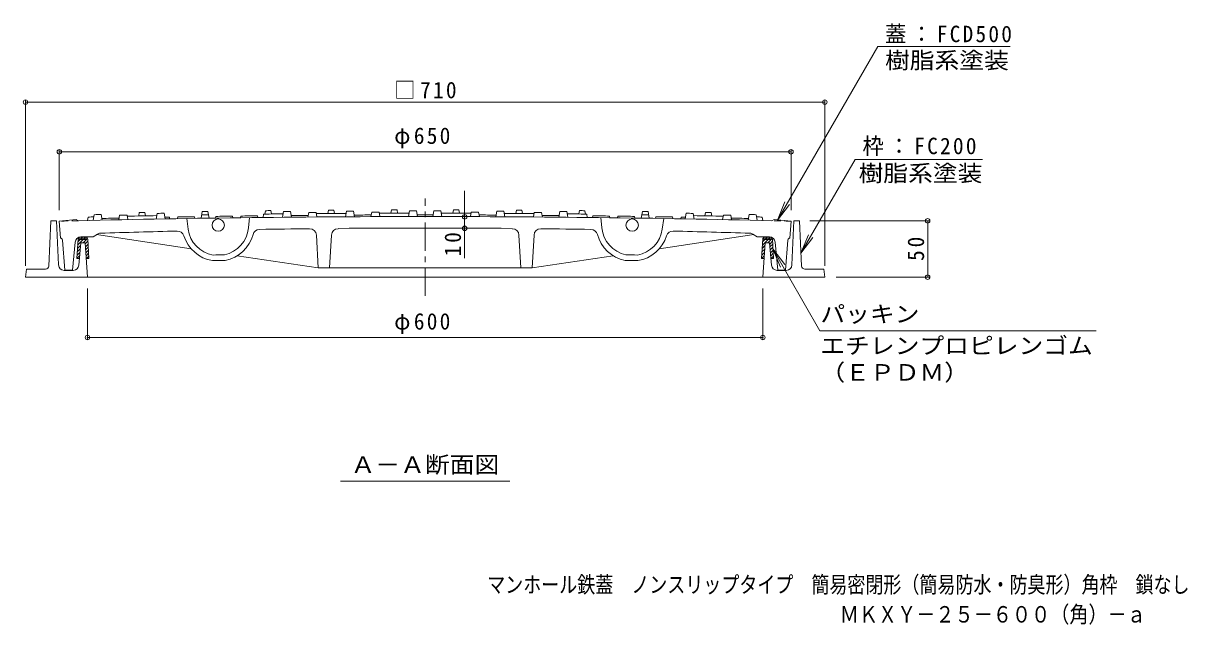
# Model space of a CAD drawing. Units: millimetres, scale not verified. Extents: x -836 to 950, y -677 to 691.
# Drawn here: x -800 to 235, y -677 to -142 of the extents above; entities that cross this region are included whole.
import ezdxf
from ezdxf.enums import TextEntityAlignment as Align

# ---------------------------------------------------------------- set-up
doc = ezdxf.new("R2010")
doc.units = ezdxf.units.MM
doc.header["$LTSCALE"] = 5
doc.header["$PDMODE"] = 32
doc.header["$PDSIZE"] = 4
doc.linetypes.add('CHAIN1', pattern=[8, 5, -1, 1, -1])
doc.linetypes.add('DASHED1', pattern=[1.8, 1.2, -0.6])
for name, color, linetype, lineweight in [('0-1_躯体', 2, 'Continuous', 9), ('0-2_仕上', 3, 'Continuous', 18), ('0-4_その他', 7, 'Continuous', 9), ('0-5_寸法', 4, 'Continuous', 9), ('0-6_ハッチ', 6, 'Continuous', 9)]:
    doc.layers.add(name, color=color, linetype=linetype, lineweight=lineweight)
doc.layers.add('F-5_F-5ﾚｲﾔ', color=2, linetype='Continuous')
doc.styles.add('ＭＳ ゴシック', font='')
doc.styles.get('ＭＳ ゴシック').set_extended_font_data('MS Gothic')

msp = doc.modelspace()

# ---------------------------------------------------------------- linework, layer by layer
at = {"layer": '0-1_躯体'}
for p, q in [((-777.208, -357.745), (-775.32, -317.604)), ((-775.32, -317.604), (-770.343, -317.604)), ((-768.559, -356.831), (-770.343, -317.604)), ((-117.126, -356.831), (-115.343, -317.604)), ((-110.367, -317.604), (-115.343, -317.604)), ((-108.477, -357.745), (-110.367, -317.604)), ((-750.468, -357.011), (-748.843, -337.104)), ((-748.843, -337.104), (-744.843, -337.104)), ((-742.843, -367.604), (-744.843, -337.104)), ((-142.843, -367.604), (-140.843, -337.104)), ((-136.843, -337.104), (-140.843, -337.104)), ((-135.218, -357.011), (-136.843, -337.104)), ((-797.843, -367.604), (-796.843, -360.604)), ((-780.205, -360.604), (-796.843, -360.604)), ((-755.451, -361.604), (-763.565, -361.604)), ((-130.235, -361.604), (-122.121, -361.604)), ((-105.481, -360.604), (-88.843, -360.604)), ((-88.843, -360.604), (-87.843, -367.604)), ((-87.843, -367.604), (-797.843, -367.604))]:
    msp.add_line(p, q, dxfattribs=at)
for centre, radius, start, end in [((-780.205, -357.604), 3, 270, 357.30547), ((-763.565, -356.604), 5, 182.60251, 270), ((-755.451, -356.604), 5, 270, 355.33311), ((-130.235, -356.604), 5, 184.66689, 270), ((-122.121, -356.604), 5, 270, 357.39749), ((-105.481, -357.604), 3, 182.69453, 270)]:
    msp.add_arc(centre, radius, start, end, dxfattribs=at)
at = {"layer": '0-2_仕上', "linetype": 'CHAIN1', "lineweight": 9}
msp.add_line((-442.843, -384.202), (-442.843, -297.772), dxfattribs=at)
at = {"layer": '0-2_仕上', "lineweight": 9}
for p, q in [((-697.341, -313.289), (-696.811, -310.279)), ((-691.341, -313.173), (-691.869, -310.183)), ((-641.872, -315.322), (-640.811, -309.305)), ((-634.814, -315.216), (-635.869, -309.231)), ((-584.811, -308.574), (-585.341, -311.58)), ((-579.869, -308.521), (-579.341, -311.515)), ((-568.797, -309.409), (-569.68, -314.417)), ((-562.574, -309.35), (-561.694, -314.342)), ((-546.284, -310.21), (-546.991, -314.216)), ((-539.709, -310.159), (-539.004, -314.154)), ((-528.812, -308.083), (-529.341, -311.086)), ((-523.87, -308.051), (-523.341, -311.048)), ((-512.797, -308.987), (-513.68, -313.992)), ((-506.574, -308.955), (-505.693, -313.951)), ((-490.285, -309.885), (-490.99, -313.888)), ((-483.709, -309.863), (-483.004, -313.861)), ((-472.812, -307.833), (-473.341, -310.834)), ((-467.87, -307.823), (-467.341, -310.822)), ((-456.797, -308.806), (-457.679, -313.807)), ((-450.575, -308.801), (-449.693, -313.8)), ((-435.111, -308.801), (-435.992, -313.8)), ((-428.888, -308.806), (-428.006, -313.807)), ((-417.815, -307.823), (-418.344, -310.822)), ((-412.873, -307.833), (-412.344, -310.834)), ((-401.976, -309.863), (-402.681, -313.861)), ((-395.401, -309.885), (-394.695, -313.888)), ((-379.111, -308.955), (-379.992, -313.951)), ((-372.888, -308.987), (-372.006, -313.992)), ((-361.816, -308.051), (-362.344, -311.048)), ((-356.874, -308.083), (-356.344, -311.086)), ((-345.977, -310.159), (-346.681, -314.154)), ((-339.401, -310.21), (-338.695, -314.216)), ((-323.111, -309.35), (-323.992, -314.342)), ((-316.889, -309.409), (-316.005, -314.417)), ((-305.816, -308.521), (-306.344, -311.515)), ((-300.874, -308.574), (-300.344, -311.58)), ((-250.872, -315.216), (-249.816, -309.231)), ((-243.814, -315.322), (-244.874, -309.305)), ((-194.344, -313.173), (-193.817, -310.183)), ((-188.344, -313.289), (-188.875, -310.279)), ((-767.843, -317.862), (-766.843, -332.862)), ((-752.841, -316.362), (-767.841, -317.862)), ((-752.841, -316.362), (-750.841, -317.448)), ((-742.222, -314.246), (-742.753, -317.259)), ((-737.681, -317.143), (-736.796, -312.121)), ((-729.695, -316.964), (-730.573, -311.982)), ((-714.992, -316.648), (-714.284, -312.632)), ((-707.006, -316.483), (-707.709, -312.496)), ((-681.681, -315.993), (-680.796, -310.976)), ((-673.694, -315.849), (-674.573, -310.863)), ((-670.091, -314.285), (-669.828, -315.78)), ((-662.591, -314.156), (-662.857, -315.661)), ((-654.699, -315.525), (-653.456, -324.914)), ((-647.841, -313.915), (-647.578, -315.411)), ((-628.841, -313.629), (-629.107, -315.133)), ((-614.091, -313.427), (-613.828, -314.923)), ((-606.591, -313.33), (-606.857, -314.833)), ((-598.975, -314.736), (-599.801, -323.816)), ((-591.841, -313.152), (-591.577, -314.65)), ((-586.341, -311.591), (-586.871, -314.597)), ((-299.344, -311.591), (-298.814, -314.597)), ((-293.844, -313.152), (-294.108, -314.65)), ((-286.711, -314.736), (-285.885, -323.816)), ((-279.094, -313.33), (-278.829, -314.833)), ((-271.594, -313.427), (-271.858, -314.923)), ((-256.844, -313.629), (-256.579, -315.133)), ((-237.844, -313.915), (-238.108, -315.411)), ((-230.987, -315.525), (-232.23, -324.914)), ((-223.094, -314.156), (-222.829, -315.661)), ((-215.594, -314.285), (-215.858, -315.78)), ((-211.991, -315.849), (-211.112, -310.863)), ((-204.005, -315.993), (-204.889, -310.976)), ((-178.68, -316.483), (-177.977, -312.496)), ((-170.693, -316.648), (-171.401, -312.632)), ((-155.991, -316.964), (-155.112, -311.982)), ((-148.004, -317.143), (-148.889, -312.121)), ((-143.464, -314.246), (-142.932, -317.259)), ((-132.844, -316.362), (-134.844, -317.448)), ((-132.844, -316.362), (-117.844, -317.862)), ((-118.843, -332.862), (-117.844, -317.862)), ((-734.007, -329.419), (-737.843, -331.881)), ((-650.728, -342.493), (-734.728, -329.882)), ((-539.515, -330.236), (-537.843, -359.303)), ((-526.172, -330.236), (-527.843, -359.303)), ((-359.514, -330.236), (-357.843, -359.303)), ((-346.171, -330.236), (-347.851, -359.442)), ((-234.958, -342.493), (-150.958, -329.882)), ((-151.679, -329.419), (-147.843, -331.881)), ((-765.104, -334.677), (-762.844, -361.362)), ((-753.758, -336.426), (-756.038, -361.362)), ((-748.779, -331.881), (-737.842, -331.881)), ((-136.907, -331.881), (-147.843, -331.881)), ((-120.582, -334.677), (-122.842, -361.362)), ((-537.843, -359.442), (-609.914, -348.621)), ((-347.843, -359.442), (-275.772, -348.621)), ((-756.038, -361.362), (-762.844, -361.362)), ((-347.843, -359.442), (-537.843, -359.442))]:
    msp.add_line(p, q, dxfattribs=at)
msp.add_lwpolyline([(-131.928, -336.426), (-129.648, -361.362), (-122.842, -361.362)], dxfattribs=at)
for centre in [(-626.69, -321.371), (-258.996, -321.371)]:
    msp.add_circle(centre, 5.5, dxfattribs=at)
for centre, radius, start, end in [((-442.841, -13313.799), 13006, 91.09712, 91.11889), ((-442.841, -13313.799), 13006, 90.85038, 90.87216), ((-442.841, -13313.799), 13006, 90.60367, 90.62544), ((-442.841, -13313.799), 13005, 90.52751, 90.55493), ((-442.841, -13313.799), 13004, 90.4268, 90.45578), ((-442.841, -13313.799), 13006, 90.35696, 90.37873), ((-442.841, -13313.799), 13005, 90.28079, 90.3082), ((-442.841, -13313.799), 13004, 90.18006, 90.20904), ((-442.841, -13313.799), 13006, 90.11026, 90.13203), ((-442.841, -13313.799), 13005, 90.03407, 90.06149), ((-442.844, -13313.799), 13005, 89.93851, 89.96593), ((-442.844, -13313.799), 13006, 89.86797, 89.88974), ((-442.844, -13313.799), 13004, 89.79096, 89.81994), ((-442.844, -13313.799), 13005, 89.6918, 89.71921), ((-442.844, -13313.799), 13006, 89.62127, 89.64304), ((-442.844, -13313.799), 13004, 89.54422, 89.5732), ((-442.844, -13313.799), 13005, 89.44507, 89.47249), ((-442.844, -13313.799), 13006, 89.37456, 89.39633), ((-442.844, -13313.799), 13006, 89.12784, 89.14962), ((-442.844, -13313.799), 13006, 88.88111, 88.90288), ((-442.841, -13313.799), 13000, 90, 91.3576), ((-442.841, -13313.799), 13003, 91.29694, 91.31929), ((-442.841, -13313.799), 13005, 91.26776, 91.29518), ((-442.841, -13313.799), 13001.5, 91.19825, 91.26539), ((-442.841, -13313.799), 13004, 91.16709, 91.19607), ((-442.841, -13313.799), 13003, 91.05013, 91.1664), ((-442.841, -13313.799), 13005, 91.02099, 91.04841), ((-442.841, -13313.799), 13001.5, 91.00151, 91.01855), ((-442.841, -13313.799), 13001.5, 90.90344, 90.96845), ((-442.841, -13313.799), 13003, 90.84825, 90.87469), ((-442.841, -13313.799), 13001.5, 90.7547, 90.8197), ((-442.841, -13313.799), 13001.5, 90.65664, 90.72164), ((-442.841, -13313.799), 13003, 90.62792, 90.63232), ((-442.841, -13313.799), 13003, 90.55657, 90.62792), ((-442.841, -13313.799), 13001.5, 90.45781, 90.52494), ((-442.841, -13313.799), 13003, 90.30981, 90.42606), ((-442.841, -13313.799), 13001.5, 90.21102, 90.27815), ((-442.841, -13313.799), 13003, 90.06305, 90.1793), ((-442.841, -13313.799), 13001.5, 90, 90.03136), ((-442.844, -13313.799), 13001.5, 89.96864, 90), ((-442.844, -13313.799), 13000, 88.6424, 90), ((-442.844, -13313.799), 13003, 89.8207, 89.93695), ((-442.844, -13313.799), 13001.5, 89.72185, 89.78898), ((-442.844, -13313.799), 13003, 89.57394, 89.69019), ((-442.844, -13313.799), 13001.5, 89.47506, 89.54219), ((-442.844, -13313.799), 13003, 89.37208, 89.44343), ((-442.844, -13313.799), 13003, 89.36768, 89.37208), ((-442.844, -13313.799), 13001.5, 89.27836, 89.34336), ((-442.844, -13313.799), 13001.5, 89.1803, 89.2453), ((-442.844, -13313.799), 13003, 89.12531, 89.15175), ((-442.844, -13313.799), 13001.5, 89.03155, 89.09656), ((-442.844, -13313.799), 13001.5, 88.98145, 88.99849), ((-442.844, -13313.799), 13005, 88.95159, 88.97901), ((-442.844, -13313.799), 13003, 88.8336, 88.94987), ((-442.844, -13313.799), 13004, 88.80393, 88.83291), ((-442.844, -13313.799), 13001.5, 88.73461, 88.80175), ((-442.844, -13313.799), 13005, 88.70482, 88.73224), ((-442.844, -13313.799), 13003, 88.68071, 88.70306), ((-731.305, -333.626), 5, 91.84007, 122.69836), ((-442.843, -9311.993), 8988.001, 91.40428, 91.84019), ((-662.965, -332.689), 6, 17.32893, 91.40471), ((-626.69, -321.371), 32, 197.32849, 261.05179), ((-626.69, -321.371), 27, 187.78212, 260.1521), ((-626.69, -321.371), 27, 282.1908, 354.5619), ((-626.69, -321.371), 32, 281.29114, 345.01555), ((-589.982, -331.196), 6, 90.93938, 165.01515), ((-442.843, -9311.993), 8988.001, 90.65489, 90.93863), ((-545.505, -330.58), 6, 3.29013, 90.65468), ((-520.182, -330.58), 6, 89.34532, 176.70987), ((-442.843, -9311.993), 8988.001, 89.5074, 90.4926), ((-365.504, -330.58), 6, 3.29013, 90.65468), ((-340.181, -330.58), 6, 89.34532, 176.70987), ((-442.843, -9311.993), 8988.001, 89.06137, 89.34511), ((-295.704, -331.196), 6, 14.98485, 89.06062), ((-258.996, -321.371), 32, 194.98445, 258.70886), ((-258.996, -321.371), 27, 185.4381, 257.8092), ((-258.996, -321.371), 27, 279.8479, 352.21788), ((-258.996, -321.371), 32, 278.94821, 342.67151), ((-222.721, -332.689), 6, 88.59529, 162.67107), ((-442.843, -9311.993), 8988.001, 88.15981, 88.59572), ((-154.381, -333.626), 5, 57.30164, 88.15993), ((-767.097, -334.846), 2, 4.83958, 82.70314), ((-748.779, -336.882), 5, 90, 174.77518), ((-136.907, -336.882), 5, 5.22482, 90), ((-118.589, -334.846), 2, 97.29265, 175.16042), ((-442.843, -9311.993), 8966.001, 91.13846, 91.20447), ((-442.843, -9311.993), 8966.001, 88.79553, 88.86154), ((-442.843, -9311.993), 8961, 91.13548, 91.20743), ((-442.843, -9311.993), 8961, 88.79257, 88.86452)]:
    msp.add_arc(centre, radius, start, end, dxfattribs=at)
at = {"layer": '0-2_仕上', "linetype": 'DASHED1', "lineweight": 9}
for centre, start, end in [((-442.841, -13313.799), 91.3576, 91.43254), ((-442.844, -13313.799), 88.56746, 88.6424)]:
    msp.add_arc(centre, 13000, start, end, dxfattribs=at)
at = {"layer": '0-4_その他'}
for p, q in [((-129.922, -316.895), (-40.89, -162.688)), ((-40.89, -162.688), (76.865, -162.688)), ((-797.843, -210.551), (-797.843, -357.604)), ((-87.843, -212.051), (-797.843, -212.051)), ((-87.843, -210.551), (-87.843, -357.604)), ((-767.838, -254.703), (-767.838, -308.153)), ((-117.848, -256.203), (-767.838, -256.203)), ((-117.848, -254.703), (-117.848, -308.153)), ((-109.012, -346.217), (-60.946, -262.964)), ((52.147, -262.964), (-60.946, -262.964)), ((-407.801, -314.087), (-407.801, -290.863)), ((-129.922, -316.895), (-123.225, -300.727)), ((-129.922, -316.895), (-119.269, -303.011)), ((-407.801, -324.282), (-407.801, -314.087)), ((5.038, -317.604), (-101.298, -317.604)), ((3.538, -367.604), (3.538, -317.604)), ((-407.801, -324.282), (-407.801, -350.778)), ((-109.012, -346.217), (-102.315, -330.049)), ((-109.012, -346.217), (-98.359, -332.333)), ((-133.983, -342.522), (-127.285, -358.69)), ((-133.983, -342.522), (-123.329, -356.405)), ((-133.983, -342.522), (-92.24, -415.316)), ((5.038, -367.604), (-77.843, -367.604)), ((-742.843, -422.731), (-742.843, -377.604)), ((-142.843, -422.731), (-142.843, -377.604)), ((-142.843, -421.231), (-742.843, -421.231)), ((-92.24, -415.316), (153.243, -415.316))]:
    msp.add_line(p, q, dxfattribs=at)
for p in [(-797.843, -212.051), (-87.843, -212.051), (-767.838, -256.203), (-117.848, -256.203), (-407.801, -314.087), (3.538, -317.604), (-407.801, -324.282), (3.538, -367.604), (-742.843, -421.231), (-142.843, -421.231)]:
    msp.add_point(p, dxfattribs=at)
at = {"layer": '0-5_寸法', "color": 7}
msp.add_line((-518.025, -549.029), (-367.525, -549.029), dxfattribs=at)
at = {"layer": '0-6_ハッチ'}
for p, q in [((-751.227, -333.981), (-752.275, -351.104)), ((-749.035, -339.46), (-751.727, -342.151)), ((-746.508, -334.104), (-751.543, -339.139)), ((-749.336, -334.104), (-751.359, -336.126)), ((-748.914, -334.104), (-750.231, -334.104)), ((-748.914, -333.603), (-750.097, -333.603)), ((-749.231, -332.103), (-744.592, -332.103)), ((-744.913, -333.603), (-748.914, -333.603)), ((-748.914, -334.104), (-744.913, -334.104)), ((-748.843, -337.104), (-744.843, -337.104)), ((-747.297, -332.117), (-748.836, -333.603)), ((-743.68, -334.104), (-746.679, -337.104)), ((-744.469, -332.117), (-746.007, -333.603)), ((-744.913, -333.603), (-743.726, -333.603)), ((-744.913, -334.104), (-743.592, -334.104)), ((-742.49, -335.743), (-744.782, -338.035)), ((-742.331, -338.412), (-744.608, -340.689)), ((-742.172, -341.081), (-744.434, -343.344)), ((-742.797, -333.221), (-743.595, -334.019)), ((-742.595, -333.984), (-741.573, -351.104)), ((-144.057, -351.104), (-143.035, -333.984)), ((-141.01, -339.652), (-143.523, -342.165)), ((-138.29, -334.104), (-143.344, -339.157)), ((-141.118, -334.104), (-143.164, -336.149)), ((-140.721, -334.104), (-142.038, -334.104)), ((-140.721, -333.603), (-141.904, -333.603)), ((-141.038, -332.103), (-136.399, -332.103)), ((-136.843, -337.104), (-140.843, -337.104)), ((-136.72, -333.603), (-140.721, -333.603)), ((-140.721, -334.104), (-136.72, -334.104)), ((-140.618, -333.603), (-139.132, -332.117)), ((-135.462, -334.104), (-138.462, -337.104)), ((-136.34, -332.153), (-137.789, -333.603)), ((-134.293, -335.764), (-136.752, -338.223)), ((-136.72, -333.603), (-135.533, -333.603)), ((-136.72, -334.104), (-135.399, -334.104)), ((-134.131, -338.429), (-136.539, -340.838)), ((-133.968, -341.095), (-136.325, -343.453)), ((-134.596, -333.238), (-135.4, -334.043)), ((-133.356, -351.104), (-134.402, -333.981)), ((-752.275, -351.104), (-749.986, -351.104)), ((-749.79, -348.699), (-752.194, -351.104)), ((-749.538, -345.619), (-752.096, -348.177)), ((-749.287, -342.54), (-751.911, -345.164)), ((-742.012, -343.75), (-744.26, -345.998)), ((-741.853, -346.419), (-744.086, -348.652)), ((-743.925, -351.104), (-741.573, -351.104)), ((-741.694, -349.088), (-743.709, -351.104)), ((-144.057, -351.104), (-141.761, -351.104)), ((-141.606, -348.733), (-143.976, -351.104)), ((-141.407, -345.706), (-143.882, -348.181)), ((-141.209, -342.679), (-143.703, -345.173)), ((-133.805, -343.76), (-136.112, -346.068)), ((-133.642, -346.426), (-135.898, -348.682)), ((-135.7, -351.104), (-133.356, -351.104)), ((-133.479, -349.091), (-135.491, -351.104))]:
    msp.add_line(p, q, dxfattribs=at)
for centre, radius, start, end in [((-749.231, -334.103), 2, 90, 176.4996), ((-749.231, -334.103), 1, 149.99971, 180.03189), ((-744.592, -334.103), 2, 3.41704, 90), ((-744.592, -334.103), 1, 359.96811, 30.00029), ((-141.038, -334.103), 2, 90, 176.4996), ((-141.038, -334.103), 1, 149.99971, 180.03189), ((-136.399, -334.103), 2, 3.41704, 90), ((-136.399, -334.103), 1, 359.96811, 30.00029)]:
    msp.add_arc(centre, radius, start, end, dxfattribs=at)

# ---------------------------------------------------------------- texts
at = {"layer": '0-4_その他', "color": 2, "style": 'ＭＳ ゴシック', "width": 1.1}
for s, p in [('樹脂系塗装', (-34.385, -186.688)), ('樹脂系塗装', (-57.853, -286.964)), ('パッキン', (-91.757, -412.153)), ('エチレンプロピレンゴム', (-91.757, -440.289)), ('（ＥＰＤＭ）', (-91.757, -464.015))]:
    msp.add_text(s, height=14.66, dxfattribs=at).set_placement(p, align=Align.BOTTOM_LEFT)
at = {"layer": '0-4_その他', "color": 2, "char_height": 14.66, "attachment_point": 7, "style": 'ＭＳ ゴシック'}
for s, insert in [('\\T1.21;\\W0.95;蓋：FCD500', (-34.385, -159.688)), ('\\T1.21;\\W0.95;□710', (-470.343, -209.051)), ('\\T1.21;\\W0.95;φ650', (-470.343, -253.203)), ('\\T1.21;\\W0.95;枠：FC200', (-54.4, -259.964)), ('\\T1.21;\\W0.95;φ600', (-470.343, -418.231))]:
    msp.add_mtext(s, dxfattribs=dict(at, insert=insert))
at = {"layer": '0-4_その他', "color": 2, "char_height": 14.66, "attachment_point": 7, "rotation": 90, "style": 'ＭＳ ゴシック'}
for s, insert in [('\\T1.27;\\W0.95;10', (-410.801, -349.166)), ('\\T1.27;\\W0.95;50', (0.538, -353.229))]:
    msp.add_mtext(s, dxfattribs=dict(at, insert=insert))
at = {"layer": '0-5_寸法', "color": 2, "style": 'ＭＳ ゴシック', "width": 1.1}
msp.add_text('Ａ－Ａ断面図', height=14.66, dxfattribs=at).set_placement((-509.025, -546.029), align=Align.BOTTOM_LEFT)
at = {"layer": 'F-5_F-5ﾚｲﾔ', "style": 'ＭＳ ゴシック'}
for s, width, p in [('マンホール鉄蓋\u3000ノンスリップタイプ\u3000簡易密閉形（簡易防水・防臭形）角枠\u3000鎖なし', 0.8, (-387.734, -652.609)), ('ＭＫＸＹ－２５－６００（角）－ａ', 0.85, (-74.6, -679.042))]:
    msp.add_text(s, height=14.66, dxfattribs=dict(at, width=width)).set_placement(p, align=Align.BOTTOM_LEFT)

doc.saveas('drawing.dxf')
